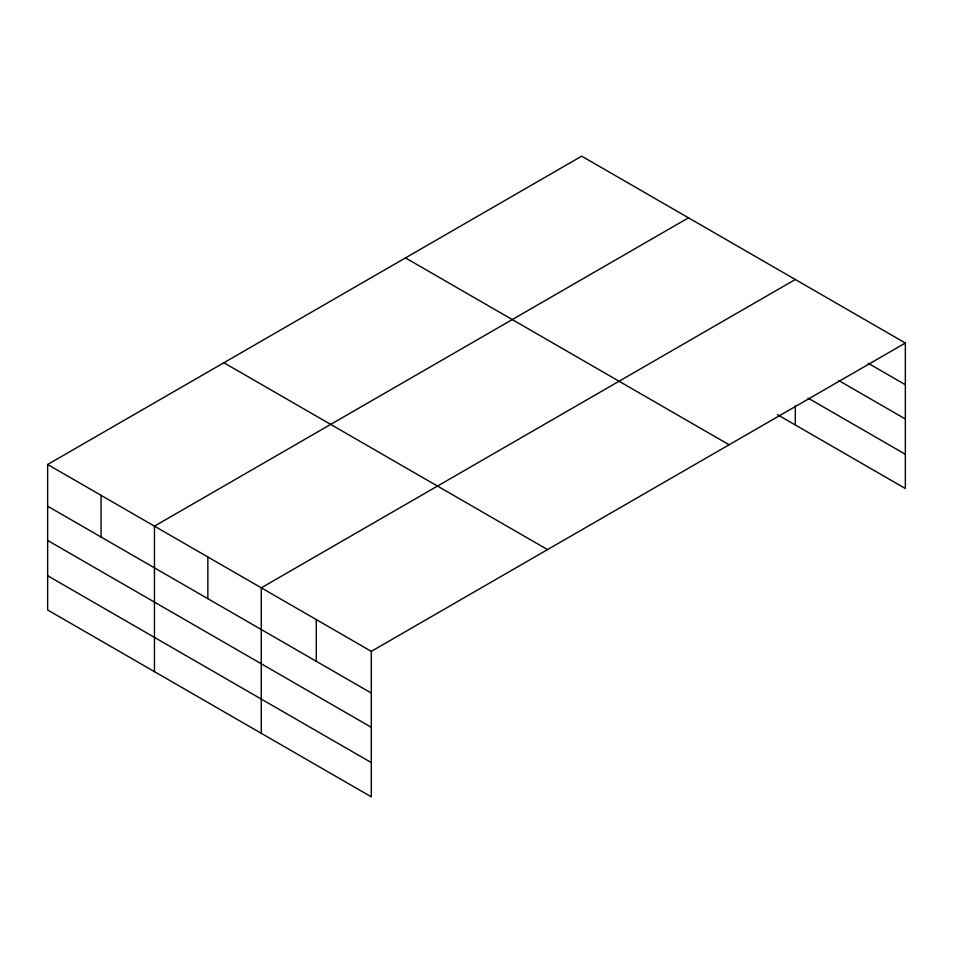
<?xml version="1.0" encoding="UTF-8"?>
<svg xmlns="http://www.w3.org/2000/svg" width="953" height="953" viewBox="0 0 953 953"><rect width="100%" height="100%" fill="white"/><g stroke="black" fill="none" stroke-linecap="round" stroke-linejoin="round"><path stroke-width="1.43" d="M777.505 414.698L905.35 488.508L905.35 343.02L581.687 156.161L47.65 464.492L47.65 609.98L371.313 796.839L371.313 651.352L47.65 464.492M688.495 217.832L154.457 526.151L154.457 671.639M795.302 279.491L261.265 587.822L261.265 733.31M371.313 651.352L905.35 343.02M868.243 363.307L905.35 384.738M838.807 380.569L905.35 418.986M808.096 398.116L905.35 454.271M405.454 257.906L729.116 444.777M223.884 362.736L547.546 549.607M47.65 506.198L371.313 693.057M47.65 540.446L371.313 727.306M47.65 575.731L371.313 762.591M795.302 405.621L795.302 424.978M316.289 619.581L316.289 661.299M207.861 556.981L207.861 598.698M101.054 495.322L101.054 537.027"/></g></svg>
